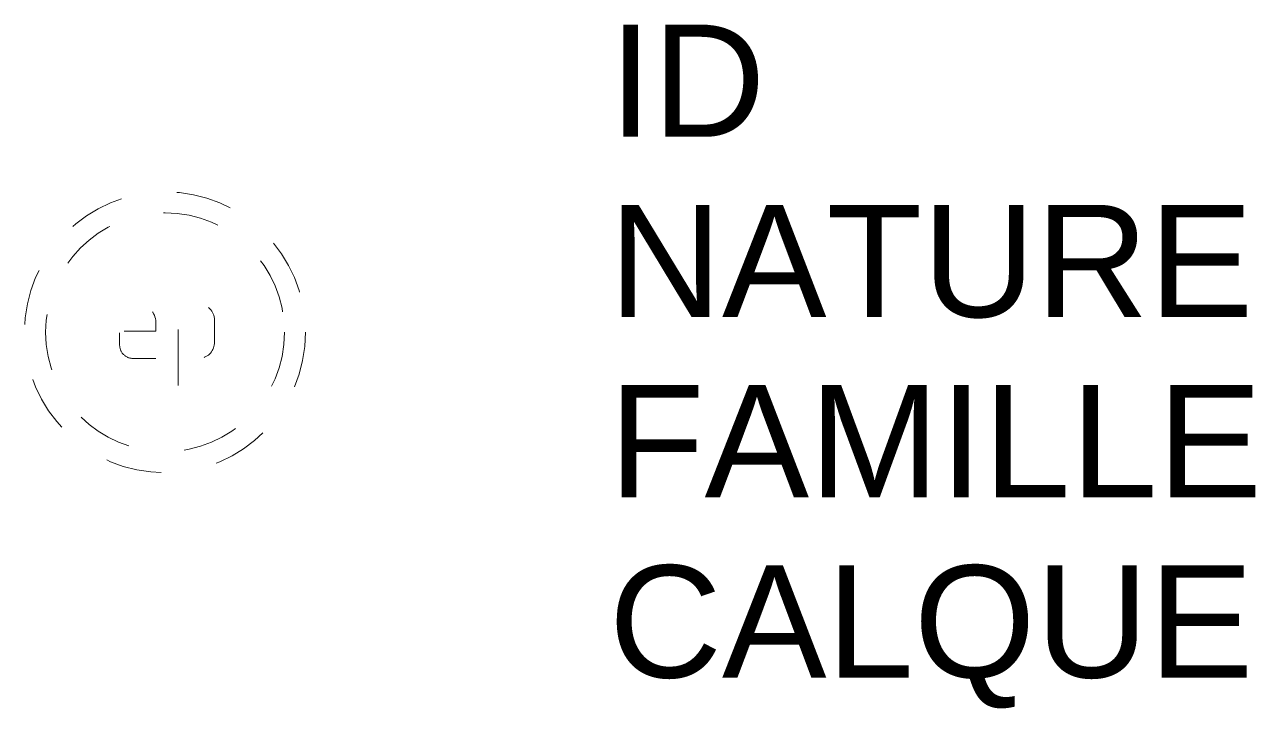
# Model space of a CAD drawing. Header units: metres. Extents: x 3142.8 to 3144.99, y 1903.58 to 1904.8.
import ezdxf

# ---------------------------------------------------------------- set-up
doc = ezdxf.new("R2010")
doc.units = ezdxf.units.M
doc.linetypes.add('Socle_Continu', pattern=[2.5, 2.5, 0])
doc.linetypes.add('Socle_Discontinu', pattern=[0.075, 0.05, -0.025])
doc.layers.add('EAUPL_SCT', color=5, linetype='Socle_Continu', lineweight=13, true_color=0x0000ff)
doc.styles.get("Standard").update_dxf_attribs({"font": 'arial.ttf'})

msp = doc.modelspace()

# ---------------------------------------------------------------- linework, layer by layer
at = {"layer": 'EAUPL_SCT', "linetype": 'Socle_Discontinu', "flags": 128}
for points in [[(3143.0327, 1904.2068), (3142.9924, 1904.2068, -0.424), (3142.9683, 1904.2309), (3142.9683, 1904.2712, -0.997785), (3143.0327, 1904.2712), (3143.0327, 1904.2551), (3142.9763, 1904.2551)], [(3143.0728, 1904.1583), (3143.0728, 1904.3034), (3143.1091, 1904.3034, -0.410802), (3143.1372, 1904.2753), (3143.1372, 1904.2334, -0.396178), (3143.1091, 1904.2068), (3143.0808, 1904.2068)]]:
    msp.add_lwpolyline(points, format="xyb", dxfattribs=at)
at = {"layer": 'EAUPL_SCT', "linetype": 'Socle_Discontinu'}
for radius in [0.2503, 0.2128]:
    msp.add_circle((3143.0492, 1904.2534), radius, dxfattribs=at)

# ---------------------------------------------------------------- texts
at = {"layer": 'EAUPL_SCT', "linetype": 'Socle_Discontinu', "flags": 9}
for tag, p, s in [('ID', (3143.84, 1904.6018), 'BP_0124'), ('NATURE', (3143.84, 1904.2805), 'Cheminée circulaire'), ('FAMILLE', (3143.84, 1903.9592), 'Eau pluviale'), ('CALQUE', (3143.84, 1903.6379), 'EAUPL_SCT')]:
    msp.add_attdef(tag, p, s, height=0.2, dxfattribs=at)

doc.saveas('drawing.dxf')
